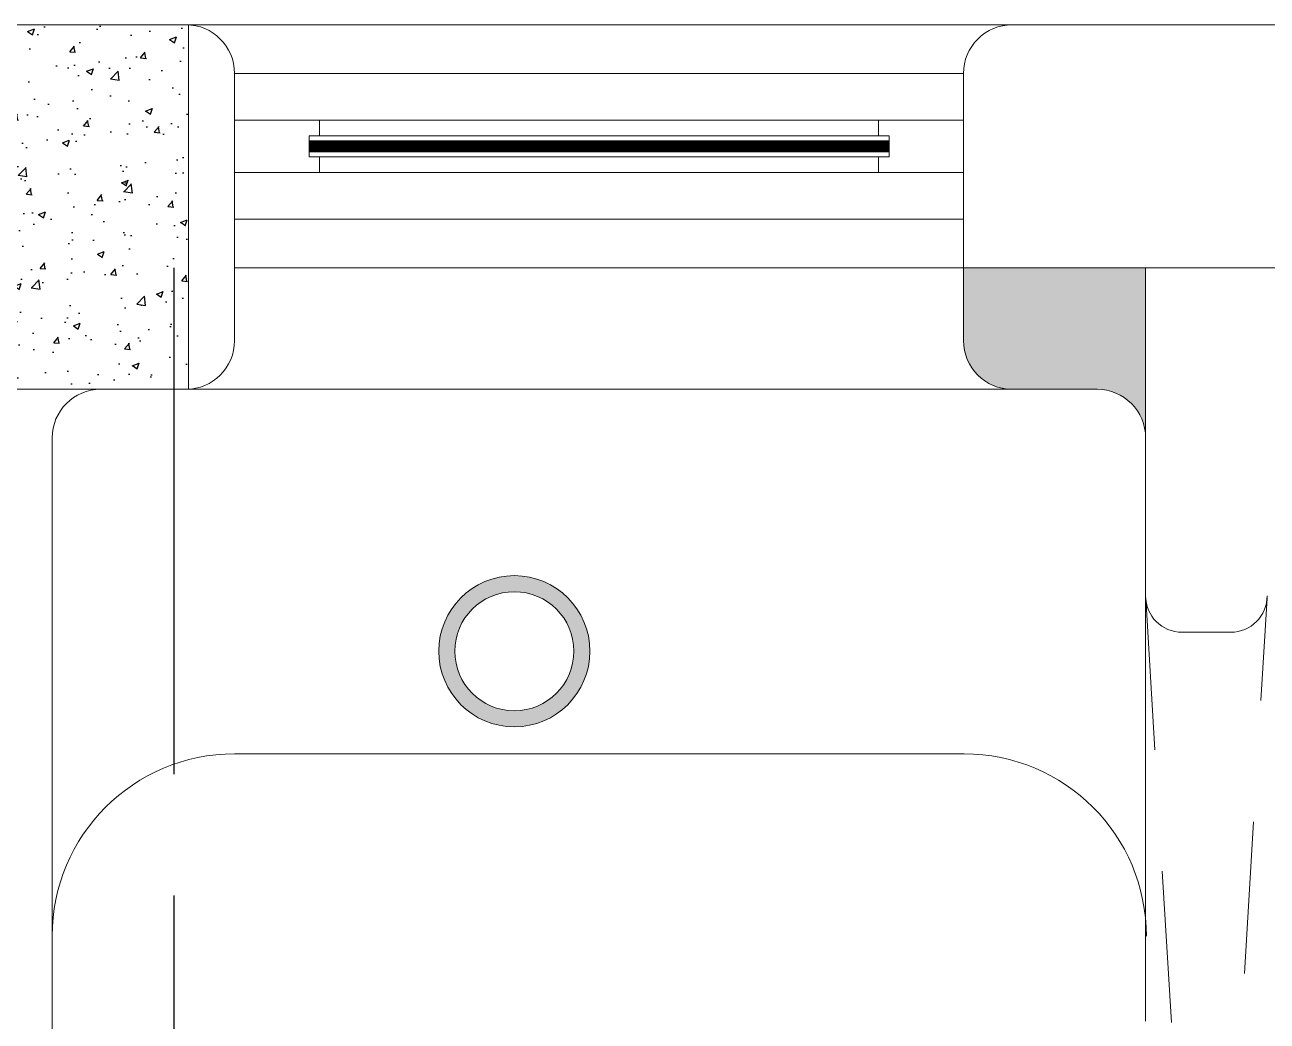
# Model space of a CAD drawing. Header units: metres. Extents: x 14 to 2416, y -346 to 476.
# Drawn here: x 139.704 to 140.727, y -132.748 to -131.928 of the extents above; entities that cross this region are included whole.
import ezdxf

# ---------------------------------------------------------------- set-up
doc = ezdxf.new("R2010")
doc.units = ezdxf.units.M
for name, pattern in [('0', [0]), ('Dash Style-2', [0.694425, 0.48607, -0.208355]), ('DASHED', [0.75, 0.5, -0.25]), ('HIDDEN2', [0.1875, 0.125, -0.0625]), ('STYLE_03', [0.5, 0.416656, -0.083344])]:
    doc.linetypes.add(name, pattern=pattern)
doc.layers.get('0').update_dxf_attribs({"linetype": '0', "lineweight": 20})
for name, color, linetype, lineweight in [('A-ANNO-TEXT', 20, 'Continuous', 13), ('A-DOOR', 35, 'Continuous', 5), ('A-WALL', 250, 'Continuous', 20), ('baños', 251, 'Continuous', 0), ('Columnas', 7, 'Continuous', 18), ('E Tuberia Emp Piso', 24, 'Dash Style-2', 40), ('MAVA -LUMINARIAS', 1, 'Continuous', 18), ('muros bajitos', 252, 'Continuous', 5), ('piscina', 131, 'Continuous', 0), ('PROYECCION', 9, 'DASHED', 0)]:
    doc.layers.add(name, color=color, linetype=linetype, lineweight=lineweight)
doc.layers.add('HATCH', color=8, linetype='Continuous')
doc.layers.add('MAVA Luminarias', color=1, linetype='Continuous')
doc.layers.add('RELLENO SECCION', color=8, linetype='Continuous', lineweight=0, transparency=0.4)
doc.styles.get("Standard").update_dxf_attribs({"font": 'arial.ttf', "height": 0.1875})

# ---------------------------------------------------------------- blocks, each defined once
blk = doc.blocks.new('A$C89702949')
at = {"layer": 'HATCH'}
h = blk.add_hatch(dxfattribs=at)
h.set_pattern_fill('AR-CONC', color=256, scale=0.00032)
h.set_pattern_definition([(50, (114.33107, 55.238796), (0.058299094, -0.005100507), [0.006096, -0.067056]), (355, (114.33107, 55.238796), (-0.011277895, 0.06113819), [0.0048768, -0.053644987]), (100.451445, (114.33593, 55.23837), (0.0470212, 0.05603768), [0.005180803, -0.056988878]), (46.1842, (114.33107, 55.25505), (0.086745293, -0.013453545), [0.009144, -0.100584]), (96.63556, (114.3383, 55.25393), (0.07596932, 0.07917636), [0.00777121, -0.085483395]), (351.18415, (114.33107, 55.25505), (0.07596932, 0.07917636), [0.00731519, -0.080467114]), (21, (114.3392, 55.25099), (0.048516605, -0.032724863), [0.006096, -0.067056]), (326, (114.3392, 55.25099), (0.01977665, 0.05894015), [0.0048768, -0.0536448]), (71.451445, (114.34324, 55.24826), (0.068293254, 0.026215286), [0.005180803, -0.05698878]), (37.5, (114.331071, 55.238796), (0.000988353, 0.0270576124), [0, -0.05299456, 0, -0.0544576, 0, -0.053848]), (7.5, (114.33107, 55.238796), (0.021382292, 0.032057784), [0, -0.03104896, 0, -0.05177536, 0, -0.0205232]), (327.5, (114.312946, 55.238796), (0.0433889905, -0.001833198), [0, -0.02032, 0, -0.0633984, 0, -0.0841248]), (317.5, (114.304818, 55.238796), (0.047401338, 0.008136477), [0, -0.026416, 0, -0.04210304, 0, -0.0597408])])
h.paths.add_polyline_path([(6.1623, 19.9891), (6.1623, 19.6891), (6.7623, 19.6891), (6.7623, 19.9891)])
at = {"layer": 'Columnas'}
blk.add_lwpolyline([(6.1623, 19.9891), (6.1623, 19.6891), (6.7623, 19.6891), (6.7623, 19.9891)], close=True, dxfattribs=at)
blk = doc.blocks.new('PL BASE 2N NASAS 09')
at = {"layer": 'RELLENO SECCION', "true_color": 0xc7c8ca}
h = blk.add_hatch(color=9, dxfattribs=at)
h.dxf.hatch_style = 1
h.paths.add_polyline_path([(166.1975, -5.4117), (166.0476, -5.4117), (166.0476, -5.4717, 0.414216), (166.0876, -5.5117), (166.1275, -5.5117), (166.1575, -5.5117, -0.414206), (166.1975, -5.5517)])
at = {"layer": 'A-DOOR'}
for p, q in [((165.4076, -5.2117), (166.0876, -5.2117)), ((165.4476, -5.2517), (166.0476, -5.2517)), ((165.4476, -5.2902), (166.0476, -5.2902)), ((165.9863, -5.303), (165.5089, -5.303)), ((165.5089, -5.303), (165.5089, -5.3204)), ((165.9863, -5.303), (165.9863, -5.3204)), ((165.9863, -5.3204), (165.5089, -5.3204)), ((166.0476, -5.3332), (165.4476, -5.3332)), ((165.4476, -5.3717), (166.0476, -5.3717)), ((165.4476, -5.4117), (166.0476, -5.4117))]:
    blk.add_line(p, q, dxfattribs=at)
for points in [[(165.5176, -5.303), (165.5176, -5.2902), (165.4476, -5.2902), (165.4476, -5.3332), (165.5176, -5.3332), (165.5176, -5.3204)], [(165.9776, -5.303), (165.9776, -5.2902), (166.0476, -5.2902), (166.0476, -5.3332), (165.9776, -5.3332), (165.9776, -5.3204)]]:
    blk.add_lwpolyline(points, dxfattribs=at)
at = {"layer": 'A-WALL'}
for p, q in [((164.7875, -5.2117), (165.4076, -5.2117)), ((166.0876, -5.2117), (166.3576, -5.2117)), ((165.4476, -5.2517), (165.4476, -5.4717)), ((166.0476, -5.2517), (166.0476, -5.4717)), ((166.3576, -5.4117), (166.0476, -5.4117)), ((166.1975, -5.4117), (166.1975, -5.6817)), ((165.4076, -5.5117), (165.3375, -5.5117)), ((165.3375, -5.5117), (165.4076, -5.5117)), ((166.0854, -5.5117), (166.1275, -5.5117)), ((166.0876, -5.5117), (166.1575, -5.5117)), ((165.2975, -5.5517), (165.2975, -7.5717)), ((166.2275, -5.7117), (166.2675, -5.7117))]:
    blk.add_line(p, q, dxfattribs=at)
for centre, radius, start, end in [((165.4076, -5.2517), 0.04, 0, 89.9998), ((166.0876, -5.2517), 0.04, 89.999, 180), ((165.4076, -5.4717), 0.04, 270, 0), ((166.0876, -5.4717), 0.04, 180, 270), ((165.3375, -5.5517), 0.04, 90, 180), ((166.1575, -5.5517), 0.04, 0.0015, 90), ((166.2275, -5.6817), 0.03, 180, 270), ((166.2675, -5.6817), 0.03, 270, 0)]:
    blk.add_arc(centre, radius, start, end, dxfattribs=at)
at = {"layer": 'baños'}
blk.add_line((165.4475, -5.8118), (166.0481, -5.8118), dxfattribs=at)
for centre, start, end in [((165.4475, -5.9618), 90, 180), ((166.0481, -5.9618), 0, 90)]:
    blk.add_arc(centre, 0.15, start, end, dxfattribs=at)
at = {"layer": 'muros bajitos'}
for p, q in [((165.4076, -5.5117), (166.0854, -5.5117)), ((166.1975, -5.6817), (166.1975, -6.0318))]:
    blk.add_line(p, q, dxfattribs=at)
at = {"layer": 'piscina', "const_width": 0.01}
blk.add_lwpolyline([(165.5089, -5.3117), (165.9863, -5.3117)], dxfattribs=at)
at = {"layer": 'PROYECCION', "linetype": 'HIDDEN2'}
for p, q in [((166.1976, -5.6836), (166.2975, -7.34)), ((166.1976, -7.34), (166.2975, -5.6836))]:
    blk.add_line(p, q, dxfattribs=at)
at = {"color": 1}
blk.add_blockref('A$C89702949', (158.6475, -25.2008), dxfattribs=at)
at = {"layer": 'baños', "linetype": 'Continuous', "flags": 8}
for tag, p in [('MODELNUMBER', (167.1329, -5.6306, 0)), ('TRADENAME', (167.1329, -5.6307, 0)), ('PRODUCT', (167.1329, -5.6307, 0)), ('MATERIAL', (167.1329, -5.6307, 0)), ('MODELNUMBER', (168.3076, -5.6306, 0)), ('TRADENAME', (168.3076, -5.6307, 0)), ('PRODUCT', (168.3076, -5.6307, 0)), ('MATERIAL', (168.3076, -5.6307, 0))]:
    blk.add_attdef(tag, p, '', height=0.0000254, rotation=180.0001, dxfattribs=at)
at = {"layer": 'baños', "linetype": 'Continuous'}
for tag, p, rotation in [('MODELNUMBER', (169.2428, -19.7065), 180.0001), ('TRADENAME', (169.2428, -19.7064), 180.0001), ('MATERIAL', (169.243, -19.7063), 180.0001), ('PRODUCT', (169.243, -19.7064), 180.0001), ('MODELNUMBER', (169.9524, -19.7065), 179.9999), ('MATERIAL', (169.9524, -19.7063), 179.9999), ('TRADENAME', (169.9524, -19.7064), 179.9999), ('PRODUCT', (169.9524, -19.7064), 179.9999)]:
    blk.add_attdef(tag, p, '', height=0.0000254, rotation=rotation, dxfattribs=at)
blk = doc.blocks.new('PL MUEBLES 2N NASAS 09')
blk.add_blockref('PL BASE 2N NASAS 09', (49.9143, 62.717))
blk = doc.blocks.new('A$C595364de')
blk.add_blockref('PL MUEBLES 2N NASAS 09', (-199.5618, -36.6052))
blk = doc.blocks.new('downlight')
at = {"layer": 'MAVA -LUMINARIAS'}
h = blk.add_hatch(color=3, dxfattribs=at)
h.dxf.hatch_style = 1
h.paths.add_polyline_path([(-5.416, -22.4571, 1), (-5.2917, -22.4571, 1)])
h.paths.add_polyline_path([(-5.3048, -22.4571, -1), (-5.4029, -22.4571, -1)], flags=16)
at = {"layer": 'MAVA -LUMINARIAS', "color": 3}
for radius in [0.0622, 0.049]:
    blk.add_circle((-5.3539, -22.4571), radius, dxfattribs=at)

msp = doc.modelspace()

# ---------------------------------------------------------------- linework, layer by layer
at = {"layer": 'E Tuberia Emp Piso', "ltscale": 0.5}
msp.add_arc((140.1116, -131.8691), 1.1156, 215.5133, 326.8658, dxfattribs=at)
at = {"layer": 'MAVA Luminarias', "linetype": 'STYLE_03', "lineweight": 30}
msp.add_line((139.8267, -132.128), (139.8267, -135.678), dxfattribs=at)
msp.add_line((139.8267, -132.128), (139.8267, -135.678), dxfattribs=at)

# ---------------------------------------------------------------- block references
at = {"layer": 'A-ANNO-TEXT'}
msp.add_blockref('A$C595364de', (124.0766, -152.828), dxfattribs=at)
msp.add_blockref('A$C595364de', (124.0766, -152.828), dxfattribs=at)
at = {"layer": 'MAVA Luminarias'}
msp.add_blockref('downlight', (145.4609, -109.9864), dxfattribs=at)
msp.add_blockref('downlight', (145.4609, -109.9864), dxfattribs=at)

doc.saveas('drawing.dxf')
